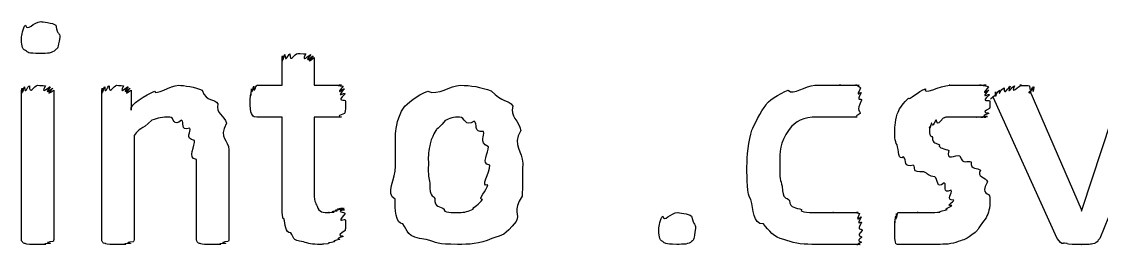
# Model space of a CAD drawing. Header units: millimetres. Extents: x 0 to 216, y 0 to 279.
# Drawn here: x 107.41 to 119.39, y 157.12 to 159.59 of the extents above; entities that cross this region are included whole.
import ezdxf

# ---------------------------------------------------------------- set-up
doc = ezdxf.new("R2010")
doc.units = ezdxf.units.MM
doc.layers.get('0').update_dxf_attribs({"linetype": 'CONTINUOUS'})

msp = doc.modelspace()

# ---------------------------------------------------------------- linework, layer by layer
at = {"color": 0}
for p, q in [((107.83, 159.419), (107.83, 159.419)), ((110.297, 158.889), (110.297, 159.198)), ((110.655, 159.198), (110.655, 158.889)), ((110.021, 158.889), (110.297, 158.889)), ((110.655, 158.889), (110.958, 158.889)), ((107.406, 157.18), (107.406, 158.834)), ((107.764, 158.834), (107.764, 157.18)), ((108.296, 157.18), (108.296, 158.834)), ((108.621, 158.834), (108.621, 158.613)), ((118.904, 157.191), (118.193, 158.757)), ((118.601, 158.829), (119.169, 157.517)), ((119.18, 157.517), (119.615, 158.829)), ((120.007, 158.757), (119.378, 157.191)), ((110.297, 158.537), (110.016, 158.537)), ((110.297, 157.643), (110.297, 158.537)), ((110.958, 158.537), (110.655, 158.537)), ((110.655, 158.537), (110.655, 157.765)), ((108.654, 158.332), (108.654, 157.18)), ((109.707, 158.173), (109.707, 157.18)), ((109.349, 157.18), (109.349, 158.068)), ((112.605, 158.002), (112.605, 158.002)), ((112.969, 158.024), (112.969, 158.024)), ((118.157, 157.643), (118.157, 157.643)), ((119.169, 157.517), (119.174, 157.494)), ((119.174, 157.494), (119.18, 157.517)), ((111.002, 157.395), (111.002, 157.395)), ((114.888, 157.302), (114.888, 157.302)), ((116.738, 157.28), (116.738, 157.28))]:
    msp.add_line(p, q, dxfattribs=at)
for points in [[(107.45, 159.556), (107.468, 159.476), (107.539, 159.595), (107.621, 159.595)], [(107.621, 159.595), (107.629, 159.595), (107.756, 159.581), (107.786, 159.556)], [(107.406, 159.419), (107.406, 159.425), (107.419, 159.53), (107.45, 159.556)], [(107.786, 159.556), (107.805, 159.429), (107.83, 159.487), (107.83, 159.419)], [(107.45, 159.275), (107.406, 159.289), (107.406, 159.348), (107.406, 159.419)], [(107.83, 159.419), (107.805, 159.293), (107.813, 159.305), (107.781, 159.281)], [(107.615, 159.242), (107.464, 159.242), (107.479, 159.253), (107.45, 159.275)], [(107.781, 159.281), (107.743, 159.242), (107.695, 159.242), (107.615, 159.242)], [(110.297, 159.198), (110.297, 159.099), (110.298, 159.206), (110.302, 159.214)], [(110.302, 159.214), (110.308, 159.112), (110.319, 159.227), (110.33, 159.231)], [(110.33, 159.231), (110.333, 159.121), (110.363, 159.236), (110.385, 159.236)], [(110.385, 159.236), (110.381, 159.124), (110.44, 159.242), (110.473, 159.242)], [(110.473, 159.242), (110.451, 159.242), (110.539, 159.239), (110.561, 159.236)], [(110.561, 159.236), (110.498, 159.121), (110.605, 159.234), (110.617, 159.231)], [(110.617, 159.231), (110.524, 159.112), (110.64, 159.221), (110.644, 159.214)], [(110.644, 159.214), (110.535, 159.099), (110.655, 159.201), (110.655, 159.198)], [(107.406, 158.834), (107.406, 158.742), (107.407, 158.848), (107.411, 158.856)], [(107.411, 158.856), (107.417, 158.757), (107.428, 158.869), (107.439, 158.873)], [(107.439, 158.873), (107.442, 158.768), (107.472, 158.884), (107.494, 158.884)], [(107.494, 158.884), (107.49, 158.771), (107.549, 158.889), (107.582, 158.889)], [(107.582, 158.889), (107.56, 158.889), (107.648, 158.887), (107.67, 158.884)], [(107.67, 158.884), (107.607, 158.768), (107.714, 158.879), (107.725, 158.873)], [(107.725, 158.873), (107.633, 158.757), (107.749, 158.863), (107.753, 158.856)], [(107.753, 158.856), (107.644, 158.742), (107.764, 158.841), (107.764, 158.834)], [(108.296, 158.834), (108.296, 158.742), (108.297, 158.848), (108.301, 158.856)], [(108.301, 158.856), (108.303, 158.757), (108.314, 158.869), (108.329, 158.873)], [(108.329, 158.873), (108.332, 158.768), (108.359, 158.884), (108.379, 158.884)], [(108.379, 158.884), (108.373, 158.771), (108.428, 158.889), (108.461, 158.889)], [(108.461, 158.889), (108.435, 158.889), (108.516, 158.887), (108.538, 158.884)], [(108.538, 158.884), (108.479, 158.768), (108.577, 158.879), (108.588, 158.873)], [(108.588, 158.873), (108.501, 158.757), (108.606, 158.863), (108.61, 158.856)], [(108.61, 158.856), (108.512, 158.742), (108.621, 158.841), (108.621, 158.834)], [(108.88, 158.823), (108.891, 158.771), (109.058, 158.889), (109.15, 158.889)], [(109.15, 158.889), (109.203, 158.889), (109.339, 158.87), (109.409, 158.834)], [(109.95, 158.796), (109.951, 158.731), (109.957, 158.835), (109.96, 158.851)], [(109.96, 158.851), (109.962, 158.76), (109.974, 158.874), (109.983, 158.878)], [(109.983, 158.878), (109.98, 158.771), (110.006, 158.889), (110.021, 158.889)], [(110.958, 158.889), (110.862, 158.889), (110.971, 158.885), (110.975, 158.878)], [(110.975, 158.878), (110.873, 158.76), (110.987, 158.864), (110.991, 158.851)], [(110.991, 158.851), (110.881, 158.731), (110.997, 158.817), (110.997, 158.796)], [(111.916, 158.823), (112.034, 158.771), (112.159, 158.889), (112.28, 158.889)], [(112.28, 158.889), (112.387, 158.889), (112.507, 158.869), (112.621, 158.829)], [(115.916, 158.834), (115.973, 158.771), (116.107, 158.889), (116.214, 158.889)], [(116.214, 158.889), (116.248, 158.889), (116.315, 158.889), (116.363, 158.889)], [(116.363, 158.889), (116.348, 158.889), (116.459, 158.889), (116.501, 158.889)], [(116.501, 158.889), (116.429, 158.889), (116.578, 158.889), (116.611, 158.889)], [(116.611, 158.889), (116.612, 158.889), (116.666, 158.889), (116.677, 158.889)], [(116.677, 158.889), (116.639, 158.889), (116.701, 158.889), (116.705, 158.889)], [(116.705, 158.889), (116.65, 158.889), (116.717, 158.879), (116.721, 158.861)], [(116.721, 158.861), (116.657, 158.738), (116.727, 158.829), (116.727, 158.806)], [(117.253, 158.746), (117.253, 158.72), (117.366, 158.824), (117.44, 158.851)], [(117.44, 158.851), (117.403, 158.771), (117.607, 158.889), (117.711, 158.889)], [(117.711, 158.889), (117.668, 158.889), (117.799, 158.889), (117.843, 158.889)], [(117.843, 158.889), (117.873, 158.889), (117.927, 158.889), (117.964, 158.889)], [(117.964, 158.889), (117.948, 158.889), (118.032, 158.889), (118.058, 158.889)], [(118.058, 158.889), (117.999, 158.889), (118.102, 158.889), (118.113, 158.889)], [(118.113, 158.889), (118.025, 158.889), (118.136, 158.884), (118.141, 158.873)], [(118.141, 158.873), (118.032, 158.749), (118.146, 158.848), (118.146, 158.834)], [(118.265, 158.834), (118.244, 158.746), (118.281, 158.853), (118.314, 158.861)], [(118.314, 158.861), (118.31, 158.76), (118.369, 158.874), (118.38, 158.878)], [(118.38, 158.878), (118.336, 158.768), (118.411, 158.884), (118.43, 158.884)], [(118.43, 158.884), (118.376, 158.771), (118.477, 158.889), (118.507, 158.889)], [(118.507, 158.889), (118.442, 158.889), (118.573, 158.887), (118.595, 158.884)], [(118.623, 158.856), (118.579, 158.742), (118.593, 158.84), (118.601, 158.829)], [(118.595, 158.884), (118.604, 158.768), (118.634, 158.879), (118.645, 158.873)], [(118.645, 158.873), (118.626, 158.757), (118.648, 158.863), (118.623, 158.856)], [(108.621, 158.613), (108.601, 158.683), (108.795, 158.779), (108.88, 158.823)], [(109.409, 158.834), (109.464, 158.698), (109.542, 158.747), (109.586, 158.685)], [(109.944, 158.713), (109.944, 158.687), (109.945, 158.773), (109.95, 158.796)], [(110.997, 158.796), (110.884, 158.687), (111.002, 158.746), (111.002, 158.713)], [(111.646, 158.636), (111.679, 158.683), (111.797, 158.779), (111.916, 158.823)], [(112.621, 158.829), (112.737, 158.694), (112.817, 158.735), (112.859, 158.658)], [(115.674, 158.674), (115.671, 158.702), (115.824, 158.801), (115.916, 158.834)], [(116.727, 158.806), (116.66, 158.694), (116.732, 158.757), (116.732, 158.724)], [(116.732, 158.724), (116.66, 158.592), (116.727, 158.604), (116.716, 158.575)], [(117.137, 158.592), (117.15, 158.631), (117.201, 158.702), (117.253, 158.746)], [(118.146, 158.834), (118.036, 158.724), (118.152, 158.806), (118.152, 158.785)], [(118.152, 158.785), (118.039, 158.683), (118.157, 158.742), (118.157, 158.713)], [(118.193, 158.757), (118.105, 158.698), (118.229, 158.785), (118.226, 158.796)], [(118.22, 158.817), (118.215, 158.731), (118.234, 158.83), (118.265, 158.834)], [(118.226, 158.796), (118.215, 158.72), (118.22, 158.813), (118.22, 158.817)], [(109.586, 158.685), (109.553, 158.576), (109.66, 158.554), (109.679, 158.47)], [(109.96, 158.575), (109.944, 158.592), (109.944, 158.649), (109.944, 158.713)], [(111.002, 158.713), (111.002, 158.592), (110.998, 158.604), (110.991, 158.575)], [(111.558, 158.355), (111.558, 158.407), (111.587, 158.558), (111.646, 158.636)], [(112.859, 158.658), (112.822, 158.543), (112.932, 158.494), (112.947, 158.388)], [(115.514, 158.393), (115.536, 158.437), (115.608, 158.6), (115.674, 158.674)], [(118.152, 158.63), (118.036, 158.576), (118.149, 158.589), (118.146, 158.575)], [(118.157, 158.713), (118.157, 158.625), (118.154, 158.655), (118.152, 158.63)], [(108.853, 158.503), (108.722, 158.378), (108.723, 158.428), (108.654, 158.332)], [(109.051, 158.537), (108.968, 158.537), (108.919, 158.525), (108.853, 158.503)], [(109.183, 158.503), (109.086, 158.418), (109.102, 158.537), (109.051, 158.537)], [(109.272, 158.415), (109.159, 158.378), (109.219, 158.484), (109.183, 158.503)], [(110.016, 158.537), (109.969, 158.537), (109.974, 158.549), (109.96, 158.575)], [(110.991, 158.575), (110.87, 158.537), (110.972, 158.537), (110.958, 158.537)], [(112.109, 158.498), (112.001, 158.367), (112.033, 158.434), (112.004, 158.388)], [(112.269, 158.537), (112.204, 158.537), (112.153, 158.522), (112.109, 158.498)], [(112.429, 158.492), (112.329, 158.418), (112.331, 158.537), (112.269, 158.537)], [(112.533, 158.376), (112.418, 158.363), (112.473, 158.466), (112.429, 158.492)], [(116.242, 158.537), (116.079, 158.537), (116, 158.49), (115.927, 158.399)], [(116.412, 158.537), (116.282, 158.537), (116.308, 158.537), (116.242, 158.537)], [(116.534, 158.537), (116.495, 158.537), (116.459, 158.537), (116.412, 158.537)], [(116.622, 158.537), (116.564, 158.537), (116.57, 158.537), (116.534, 158.537)], [(116.677, 158.537), (116.608, 158.537), (116.644, 158.537), (116.622, 158.537)], [(116.716, 158.575), (116.639, 158.537), (116.691, 158.537), (116.677, 158.537)], [(117.099, 158.41), (117.099, 158.4), (117.111, 158.537), (117.137, 158.592)], [(117.556, 158.503), (117.498, 158.389), (117.518, 158.484), (117.507, 158.47)], [(117.639, 158.525), (117.542, 158.407), (117.578, 158.514), (117.556, 158.503)], [(117.76, 158.537), (117.613, 158.537), (117.675, 158.532), (117.639, 158.525)], [(117.898, 158.537), (117.826, 158.537), (117.811, 158.537), (117.76, 158.537)], [(118.003, 158.537), (117.906, 158.537), (117.938, 158.537), (117.898, 158.537)], [(118.074, 158.537), (117.966, 158.537), (118.032, 158.537), (118.003, 158.537)], [(118.113, 158.537), (118.003, 158.537), (118.092, 158.537), (118.074, 158.537)], [(118.129, 158.542), (118.017, 158.537), (118.12, 158.537), (118.113, 158.537)], [(118.146, 158.575), (118.027, 158.548), (118.136, 158.549), (118.129, 158.542)], [(109.327, 158.277), (109.207, 158.301), (109.296, 158.378), (109.272, 158.415)], [(109.679, 158.47), (109.589, 158.294), (109.707, 158.29), (109.707, 158.173)], [(112.004, 158.388), (111.943, 158.272), (111.952, 158.283), (111.938, 158.217)], [(112.588, 158.206), (112.469, 158.264), (112.558, 158.328), (112.533, 158.376)], [(112.947, 158.388), (112.85, 158.213), (112.969, 158.159), (112.969, 158.024)], [(115.459, 157.985), (115.459, 158.096), (115.477, 158.283), (115.514, 158.393)], [(115.927, 158.399), (115.819, 158.235), (115.823, 158.174), (115.823, 158.002)], [(117.126, 158.228), (117.099, 158.264), (117.099, 158.339), (117.099, 158.41)], [(117.507, 158.47), (117.476, 158.363), (117.49, 158.446), (117.49, 158.432)], [(117.49, 158.432), (117.476, 158.301), (117.498, 158.344), (117.518, 158.31)], [(109.349, 158.068), (109.233, 158.076), (109.34, 158.225), (109.327, 158.277)], [(111.558, 157.991), (111.558, 158.069), (111.558, 158.244), (111.558, 158.355)], [(117.518, 158.31), (117.518, 158.239), (117.565, 158.253), (117.595, 158.228)], [(111.938, 158.217), (111.917, 158.142), (111.922, 158.086), (111.922, 158.013)], [(112.605, 158.002), (112.491, 158.018), (112.6, 158.142), (112.588, 158.206)], [(117.198, 158.096), (117.135, 158.043), (117.144, 158.175), (117.126, 158.228)], [(117.595, 158.228), (117.58, 158.19), (117.662, 158.185), (117.7, 158.167)], [(117.7, 158.167), (117.657, 158.036), (117.779, 158.128), (117.821, 158.107)], [(111.922, 158.013), (111.917, 157.878), (111.927, 157.869), (111.938, 157.803)], [(112.583, 157.787), (112.491, 157.75), (112.605, 157.925), (112.605, 158.002)], [(112.969, 158.024), (112.969, 157.827), (112.966, 157.77), (112.963, 157.66)], [(115.823, 158.002), (115.819, 157.856), (115.831, 157.836), (115.85, 157.77)], [(117.303, 158.002), (117.198, 157.97), (117.231, 158.058), (117.198, 158.096)], [(117.424, 157.93), (117.275, 157.919), (117.343, 157.976), (117.303, 158.002)], [(117.821, 158.107), (117.86, 157.996), (117.906, 158.065), (117.948, 158.04)], [(117.948, 158.04), (117.939, 157.944), (118.022, 157.982), (118.052, 157.947)], [(111.552, 157.627), (111.439, 157.684), (111.558, 157.854), (111.558, 157.991)], [(115.503, 157.621), (115.459, 157.679), (115.459, 157.849), (115.459, 157.985)], [(117.545, 157.875), (117.476, 157.878), (117.468, 157.911), (117.424, 157.93)], [(118.052, 157.947), (118.003, 157.875), (118.11, 157.871), (118.129, 157.82)], [(110.655, 157.765), (110.652, 157.573), (110.666, 157.596), (110.688, 157.55)], [(111.938, 157.803), (111.94, 157.632), (111.967, 157.684), (111.993, 157.632)], [(112.522, 157.621), (112.464, 157.621), (112.572, 157.723), (112.583, 157.787)], [(115.85, 157.77), (115.856, 157.611), (115.896, 157.655), (115.933, 157.611)], [(117.65, 157.809), (117.554, 157.723), (117.585, 157.856), (117.545, 157.875)], [(117.727, 157.726), (117.617, 157.676), (117.683, 157.787), (117.65, 157.809)], [(118.129, 157.82), (118.039, 157.657), (118.157, 157.712), (118.157, 157.643)], [(110.319, 157.412), (110.297, 157.382), (110.297, 157.555), (110.297, 157.643)], [(112.963, 157.66), (112.848, 157.492), (112.941, 157.459), (112.897, 157.379)], [(117.755, 157.616), (117.653, 157.613), (117.745, 157.696), (117.727, 157.726)], [(118.157, 157.643), (118.157, 157.503), (118.142, 157.484), (118.113, 157.418)], [(110.688, 157.55), (110.701, 157.478), (110.757, 157.478), (110.821, 157.478)], [(110.947, 157.517), (110.859, 157.511), (110.967, 157.528), (110.975, 157.528)], [(110.975, 157.528), (110.87, 157.511), (110.982, 157.525), (110.986, 157.522)], [(111.64, 157.351), (111.554, 157.353), (111.552, 157.52), (111.552, 157.627)], [(111.993, 157.632), (111.99, 157.533), (112.054, 157.546), (112.098, 157.517)], [(112.418, 157.517), (112.409, 157.529), (112.496, 157.577), (112.522, 157.621)], [(115.641, 157.351), (115.521, 157.348), (115.536, 157.514), (115.503, 157.621)], [(115.933, 157.611), (115.929, 157.522), (116.013, 157.533), (116.065, 157.511)], [(117.683, 157.511), (117.628, 157.511), (117.722, 157.536), (117.733, 157.555)], [(117.733, 157.555), (117.653, 157.547), (117.755, 157.594), (117.755, 157.616)], [(110.396, 157.252), (110.33, 157.254), (110.337, 157.348), (110.319, 157.412)], [(110.821, 157.478), (110.785, 157.478), (110.86, 157.479), (110.876, 157.484)], [(110.876, 157.484), (110.815, 157.489), (110.903, 157.496), (110.914, 157.5)], [(110.914, 157.5), (110.84, 157.5), (110.939, 157.512), (110.947, 157.517)], [(110.986, 157.522), (110.877, 157.507), (110.991, 157.517), (110.991, 157.506)], [(110.991, 157.506), (110.881, 157.489), (110.997, 157.485), (110.997, 157.467)], [(110.997, 157.467), (110.884, 157.335), (111.002, 157.424), (111.002, 157.395)], [(112.098, 157.517), (112.079, 157.478), (112.197, 157.478), (112.263, 157.478)], [(112.263, 157.478), (112.321, 157.478), (112.373, 157.491), (112.418, 157.517)], [(114.481, 157.302), (114.481, 157.313), (114.494, 157.418), (114.525, 157.439)], [(114.525, 157.439), (114.538, 157.36), (114.609, 157.478), (114.69, 157.478)], [(114.69, 157.478), (114.693, 157.478), (114.814, 157.464), (114.844, 157.439)], [(114.844, 157.439), (114.869, 157.313), (114.888, 157.371), (114.888, 157.302)], [(116.065, 157.511), (116.035, 157.478), (116.181, 157.478), (116.247, 157.478)], [(116.247, 157.478), (116.286, 157.478), (116.37, 157.478), (116.418, 157.478)], [(116.418, 157.478), (116.381, 157.478), (116.508, 157.478), (116.545, 157.478)], [(116.545, 157.478), (116.572, 157.478), (116.611, 157.478), (116.633, 157.478)], [(116.633, 157.478), (116.619, 157.478), (116.678, 157.478), (116.694, 157.478)], [(116.694, 157.478), (116.641, 157.478), (116.706, 157.474), (116.71, 157.467)], [(116.71, 157.467), (116.652, 157.346), (116.723, 157.446), (116.727, 157.428)], [(116.727, 157.428), (116.66, 157.313), (116.732, 157.393), (116.732, 157.368)], [(117.099, 157.384), (117.101, 157.319), (117.106, 157.424), (117.11, 157.439)], [(117.11, 157.439), (117.11, 157.348), (117.117, 157.463), (117.121, 157.467)], [(117.121, 157.467), (117.117, 157.36), (117.129, 157.478), (117.137, 157.478)], [(117.137, 157.478), (117.135, 157.478), (117.162, 157.478), (117.181, 157.478)], [(117.181, 157.478), (117.176, 157.478), (117.227, 157.478), (117.253, 157.478)], [(117.253, 157.478), (117.231, 157.478), (117.317, 157.478), (117.358, 157.478)], [(117.358, 157.478), (117.311, 157.478), (117.443, 157.478), (117.496, 157.478)], [(117.496, 157.478), (117.521, 157.478), (117.57, 157.479), (117.6, 157.484)], [(117.6, 157.484), (117.584, 157.489), (117.661, 157.5), (117.683, 157.511)], [(118.113, 157.418), (117.983, 157.258), (118.047, 157.302), (117.992, 157.258)], [(111.002, 157.395), (111.002, 157.258), (111, 157.309), (110.997, 157.28)], [(111.899, 157.18), (111.671, 157.202), (111.698, 157.277), (111.64, 157.351)], [(112.897, 157.379), (112.759, 157.214), (112.762, 157.236), (112.627, 157.191)], [(114.525, 157.158), (114.481, 157.172), (114.481, 157.231), (114.481, 157.302)], [(114.888, 157.302), (114.869, 157.172), (114.873, 157.183), (114.844, 157.158)], [(115.867, 157.18), (115.759, 157.202), (115.703, 157.277), (115.641, 157.351)], [(116.732, 157.368), (116.663, 157.26), (116.738, 157.313), (116.738, 157.28)], [(117.099, 157.302), (117.099, 157.275), (117.099, 157.362), (117.099, 157.384)], [(117.104, 157.17), (117.099, 157.187), (117.099, 157.246), (117.099, 157.302)], [(107.411, 157.158), (107.406, 157.154), (107.406, 157.172), (107.406, 157.18)], [(107.764, 157.18), (107.761, 157.154), (107.76, 157.165), (107.753, 157.158)], [(108.301, 157.158), (108.296, 157.154), (108.296, 157.172), (108.296, 157.18)], [(108.654, 157.18), (108.651, 157.15), (108.65, 157.16), (108.643, 157.153)], [(109.354, 157.153), (109.35, 157.15), (109.349, 157.17), (109.349, 157.18)], [(109.707, 157.18), (109.707, 157.154), (109.703, 157.165), (109.696, 157.158)], [(110.534, 157.153), (110.399, 157.165), (110.432, 157.208), (110.396, 157.252)], [(110.936, 157.18), (110.822, 157.15), (110.897, 157.16), (110.876, 157.153)], [(110.975, 157.214), (110.859, 157.172), (110.954, 157.191), (110.936, 157.18)], [(110.997, 157.28), (110.877, 157.198), (110.986, 157.227), (110.975, 157.214)], [(112.247, 157.125), (112.021, 157.125), (112.016, 157.143), (111.899, 157.18)], [(112.627, 157.191), (112.491, 157.125), (112.368, 157.125), (112.247, 157.125)], [(116.181, 157.125), (116.057, 157.125), (115.958, 157.143), (115.867, 157.18)], [(116.732, 157.202), (116.66, 157.154), (116.73, 157.161), (116.727, 157.147)], [(116.738, 157.28), (116.663, 157.198), (116.735, 157.225), (116.732, 157.202)], [(117.132, 157.125), (117.11, 157.125), (117.111, 157.139), (117.104, 157.17)], [(117.992, 157.258), (117.878, 157.17), (117.878, 157.18), (117.804, 157.158)], [(118.97, 157.136), (118.943, 157.128), (118.94, 157.15), (118.904, 157.191)], [(119.378, 157.191), (119.335, 157.154), (119.367, 157.165), (119.356, 157.158)], [(107.439, 157.136), (107.417, 157.139), (107.418, 157.15), (107.411, 157.158)], [(107.494, 157.125), (107.442, 157.128), (107.453, 157.132), (107.439, 157.136)], [(107.582, 157.125), (107.49, 157.125), (107.519, 157.125), (107.494, 157.125)], [(107.67, 157.125), (107.56, 157.125), (107.618, 157.125), (107.582, 157.125)], [(107.725, 157.136), (107.607, 157.128), (107.695, 157.128), (107.67, 157.125)], [(107.753, 157.158), (107.633, 157.139), (107.739, 157.143), (107.725, 157.136)], [(108.329, 157.136), (108.307, 157.139), (108.308, 157.15), (108.301, 157.158)], [(108.384, 157.125), (108.332, 157.128), (108.343, 157.132), (108.329, 157.136)], [(108.472, 157.125), (108.38, 157.125), (108.409, 157.125), (108.384, 157.125)], [(108.56, 157.125), (108.45, 157.125), (108.508, 157.125), (108.472, 157.125)], [(108.616, 157.136), (108.497, 157.128), (108.585, 157.128), (108.56, 157.125)], [(108.643, 157.153), (108.523, 157.139), (108.629, 157.143), (108.616, 157.136)], [(109.382, 157.136), (109.361, 157.139), (109.361, 157.149), (109.354, 157.153)], [(109.437, 157.125), (109.387, 157.128), (109.396, 157.132), (109.382, 157.136)], [(109.53, 157.125), (109.434, 157.125), (109.462, 157.125), (109.437, 157.125)], [(109.613, 157.125), (109.504, 157.125), (109.564, 157.125), (109.53, 157.125)], [(109.668, 157.136), (109.553, 157.128), (109.638, 157.128), (109.613, 157.125)], [(109.696, 157.158), (109.577, 157.139), (109.682, 157.143), (109.668, 157.136)], [(110.727, 157.125), (110.628, 157.125), (110.589, 157.134), (110.534, 157.153)], [(110.804, 157.131), (110.727, 157.125), (110.751, 157.125), (110.727, 157.125)], [(110.876, 157.153), (110.778, 157.136), (110.829, 157.138), (110.804, 157.131)], [(114.679, 157.125), (114.538, 157.125), (114.554, 157.136), (114.525, 157.158)], [(114.844, 157.158), (114.811, 157.125), (114.759, 157.125), (114.679, 157.125)], [(116.341, 157.125), (116.231, 157.125), (116.236, 157.125), (116.181, 157.125)], [(116.49, 157.125), (116.337, 157.125), (116.396, 157.125), (116.341, 157.125)], [(116.611, 157.125), (116.546, 157.125), (116.537, 157.125), (116.49, 157.125)], [(116.688, 157.125), (116.616, 157.125), (116.647, 157.125), (116.611, 157.125)], [(116.716, 157.125), (116.645, 157.125), (116.702, 157.125), (116.688, 157.125)], [(116.727, 157.147), (116.657, 157.125), (116.723, 157.125), (116.716, 157.125)], [(117.192, 157.125), (117.135, 157.125), (117.146, 157.125), (117.132, 157.125)], [(117.286, 157.125), (117.187, 157.125), (117.217, 157.125), (117.192, 157.125)], [(117.419, 157.125), (117.264, 157.125), (117.326, 157.125), (117.286, 157.125)], [(117.573, 157.125), (117.476, 157.125), (117.465, 157.125), (117.419, 157.125)], [(117.804, 157.158), (117.734, 157.125), (117.657, 157.125), (117.573, 157.125)], [(119.009, 157.136), (118.961, 157.139), (118.981, 157.143), (118.97, 157.136)], [(119.07, 157.125), (118.989, 157.128), (119.023, 157.132), (119.009, 157.136)], [(119.163, 157.125), (119.042, 157.125), (119.094, 157.125), (119.07, 157.125)], [(119.257, 157.125), (119.115, 157.125), (119.199, 157.125), (119.163, 157.125)], [(119.318, 157.136), (119.284, 157.128), (119.282, 157.128), (119.257, 157.125)], [(119.356, 157.158), (119.318, 157.139), (119.335, 157.143), (119.318, 157.136)]]:
    msp.add_open_spline(points, degree=3, dxfattribs=at)

doc.saveas('drawing.dxf')
